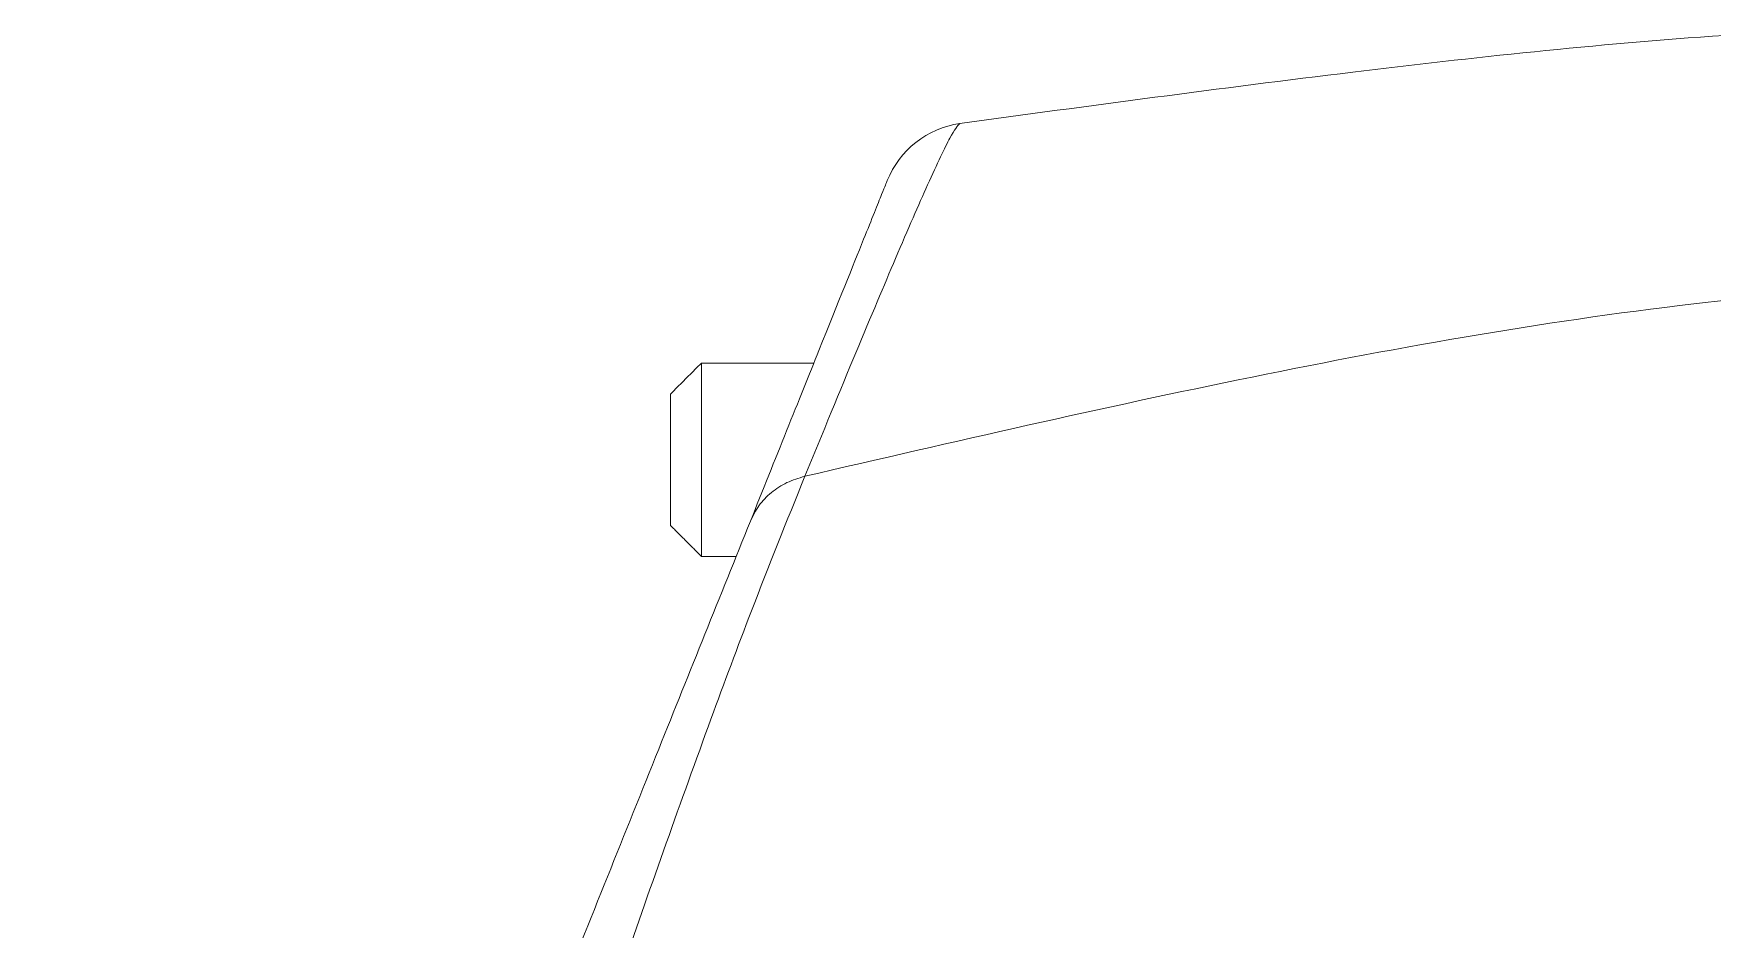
# Model space of a CAD drawing. Extents: x 12.1 to 108.7, y 1 to 80.4.
# Drawn here: x 100.825 to 101.911, y 35.578 to 36.158 of the extents above; entities that cross this region are included whole.
import ezdxf

# ---------------------------------------------------------------- set-up
doc = ezdxf.new("R2010")
doc.units = 0
doc.header["$MEASUREMENT"] = 0
doc.linetypes.add('SLD-Solid', pattern=[0])
doc.layers.add('OBJECT', color=7, linetype='CONTINUOUS')

msp = doc.modelspace()

# ---------------------------------------------------------------- linework, layer by layer
at = {"layer": 'OBJECT', "linetype": 'SLD-Solid', "lineweight": 15}
for p, q in [((101.2573, 35.9444), (101.2573, 35.8831)), ((101.2373, 35.8827), (101.2373, 35.9244)), ((101.2373, 35.8394), (101.2373, 35.8827)), ((101.2573, 35.8831), (101.2573, 35.8194))]:
    msp.add_line(p, q, dxfattribs=at)
msp.add_arc((101.4332, 36.04), 0.06, 98.3542, 158.095, dxfattribs=at)
for points, knots in [([(101.4245, 36.0994), (101.5084, 36.1107), (101.667, 36.1322), (101.8399, 36.1511), (101.9304, 36.1571), (101.9359, 36.1575)], [0, 0, 0, 0, 0.5131936, 0.970415, 1, 1, 1, 1]), ([(101.4245, 36.0994), (101.4229, 36.0976), (101.4196, 36.094), (101.4056, 36.0644), (101.3848, 36.0168), (101.3586, 35.9546), (101.3357, 35.8991), (101.3242, 35.8712)], [0, 0, 0, 0, 0.218089, 0.438109, 0.636555, 0.817195, 1, 1, 1, 1]), ([(101.289, 35.8422), (101.3049, 35.8819), (101.3373, 35.9624), (101.3624, 36.0248), (101.3756, 36.0576), (101.3769, 36.0608), (101.3775, 36.0624)], [0, 0, 0, 0, 0.2762007, 0.5603853, 0.779105, 1, 1, 1, 1]), ([(101.972, 35.9903), (101.9509, 35.9882), (101.8293, 35.9762), (101.6113, 35.9375), (101.4202, 35.8934), (101.3242, 35.8712)], [0, 0, 0, 0, 0.094667, 0.545507, 1, 1, 1, 1]), ([(101.3242, 35.8712), (101.3126, 35.8423), (101.2916, 35.7901), (101.2622, 35.711), (101.2346, 35.6345), (101.2061, 35.5528), (101.1778, 35.4709), (101.1499, 35.3901), (101.1213, 35.3083), (101.0852, 35.2078), (101.0395, 35.0858), (100.9812, 34.9391), (100.9216, 34.797), (100.8771, 34.696), (100.8582, 34.653)], [0, 0, 0, 0, 0.079956, 0.143854, 0.216629, 0.288175, 0.363829, 0.43429, 0.499596, 0.574197, 0.687388, 0.797097, 0.913703, 1, 1, 1, 1]), ([(100.8252, 34.6889), (100.8326, 34.7072), (100.8694, 34.7987), (100.9297, 34.9487), (101.0096, 35.1475), (101.0868, 35.3395), (101.1612, 35.5243), (101.229, 35.693), (101.2694, 35.7936), (101.289, 35.8422)], [0, 0, 0, 0, 0.041662, 0.207853, 0.364406, 0.533342, 0.699705, 0.8552, 1, 1, 1, 1])]:
    msp.add_open_spline(points, degree=3, knots=knots, dxfattribs=at)
for points, degree in [([(101.2573, 35.9444), (101.2373, 35.9244)], 1), ([(101.3301, 35.9444), (101.2573, 35.9444)], 1), ([(101.3242, 35.8712), (101.3203, 35.87), (101.3123, 35.8676), (101.3023, 35.8609), (101.294, 35.8525), (101.2907, 35.8456), (101.289, 35.8422)], 3), ([(101.2373, 35.8394), (101.2573, 35.8194)], 1), ([(101.2573, 35.8194), (101.2798, 35.8194)], 1)]:
    msp.add_open_spline(points, degree=degree, dxfattribs=at)

doc.saveas('drawing.dxf')
